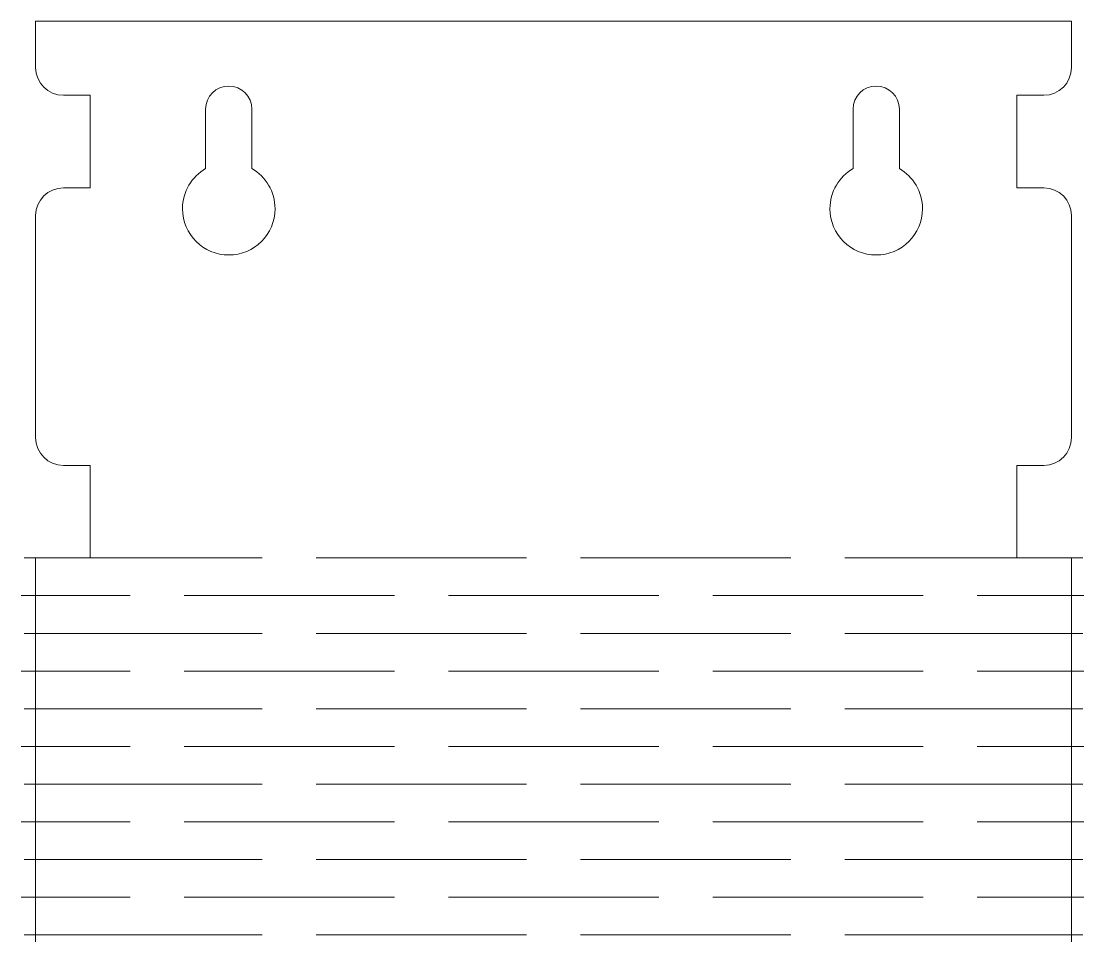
# Model space of a CAD drawing. Header units: centimetres. Extents: x -12.3 to 23.2, y 25.3 to 48.7.
# Drawn here: x 0.19 to 11.68, y 38.85 to 48.73 of the extents above; entities that cross this region are included whole.
import ezdxf

# ---------------------------------------------------------------- set-up
doc = ezdxf.new("R2010")
doc.units = ezdxf.units.CM
doc.header["$MEASUREMENT"] = 0
doc.layers.add('layer 1', color=7, linetype='Continuous')

msp = doc.modelspace()

# ---------------------------------------------------------------- linework, layer by layer
at = {"layer": 'layer 1', "color": 250, "lineweight": 9}
for points, knots in [([(0.34816, 48.22868), (0.34816, 48.22868), (0.34816, 48.72868), (0.34816, 48.72868), (0.34816, 48.72868), (0.34816, 48.72868), (11.54815, 48.72868), (11.54815, 48.72868), (11.54815, 48.72868), (11.54815, 48.72868), (11.54815, 48.22868), (11.54815, 48.22868)], [0, 0, 0, 0, 0.25, 0.25, 0.25, 0.25, 0.5, 0.5, 0.5, 0.5, 1, 1, 1, 1]), ([(2.18649, 47.77868), (2.18649, 47.9162), (2.29898, 48.02869), (2.43658, 48.02867), (2.43658, 48.02867), (2.57404, 48.02863), (2.68649, 47.91615), (2.68649, 47.77868)], [0, 0, 0, 0, 0.33333333, 0.33333333, 0.33333333, 0.33333333, 1, 1, 1, 1]), ([(9.18653, 47.77868), (9.18653, 47.9162), (9.29902, 48.02869), (9.43662, 48.02867), (9.43662, 48.02867), (9.57408, 48.02863), (9.68653, 47.91615), (9.68653, 47.77868)], [0, 0, 0, 0, 0.33333333, 0.33333333, 0.33333333, 0.33333333, 1, 1, 1, 1]), ([(0.64816, 46.92868), (0.64816, 46.92868), (0.93816, 46.92868), (0.93816, 46.92868), (0.93816, 46.92868), (0.93816, 46.92868), (0.93816, 47.92868), (0.93816, 47.92868), (0.93816, 47.92868), (0.93816, 47.92868), (0.64816, 47.92868), (0.64816, 47.92868)], [0, 0, 0, 0, 0.25, 0.25, 0.25, 0.25, 0.5, 0.5, 0.5, 0.5, 1, 1, 1, 1]), ([(11.24815, 47.92868), (11.24815, 47.92868), (10.95816, 47.92868), (10.95816, 47.92868), (10.95816, 47.92868), (10.95816, 47.92868), (10.95816, 46.92868), (10.95816, 46.92868), (10.95816, 46.92868), (10.95816, 46.92868), (11.24815, 46.92868), (11.24815, 46.92868)], [0, 0, 0, 0, 0.25, 0.25, 0.25, 0.25, 0.5, 0.5, 0.5, 0.5, 1, 1, 1, 1]), ([(2.68649, 47.13589), (2.83592, 47.04944), (2.93647, 46.88788), (2.93647, 46.70282), (2.93647, 46.70282), (2.93647, 46.42669), (2.71262, 46.20284), (2.43649, 46.20284), (2.43649, 46.20284), (2.16036, 46.20284), (1.93651, 46.42669), (1.93651, 46.70282)], [0, 0, 0, 0, 0.25, 0.25, 0.25, 0.25, 0.5, 0.5, 0.5, 0.5, 1, 1, 1, 1]), ([(9.68653, 47.13589), (9.83596, 47.04944), (9.93651, 46.88788), (9.93651, 46.70282), (9.93651, 46.70282), (9.93651, 46.42669), (9.71266, 46.20284), (9.43653, 46.20284), (9.43653, 46.20284), (9.1604, 46.20284), (8.93655, 46.42669), (8.93655, 46.70282)], [0, 0, 0, 0, 0.25, 0.25, 0.25, 0.25, 0.5, 0.5, 0.5, 0.5, 1, 1, 1, 1]), ([(0.34816, 42.92868), (0.34816, 42.92868), (0.93816, 42.92868), (0.93816, 42.92868), (0.93816, 42.92868), (0.93816, 42.92868), (0.93816, 43.92868), (0.93816, 43.92868), (0.93816, 43.92868), (0.93816, 43.92868), (0.64816, 43.92868), (0.64816, 43.92868)], [0, 0, 0, 0, 0.25, 0.25, 0.25, 0.25, 0.5, 0.5, 0.5, 0.5, 1, 1, 1, 1]), ([(11.24815, 43.92868), (11.24815, 43.92868), (10.95816, 43.92868), (10.95816, 43.92868), (10.95816, 43.92868), (10.95816, 43.92868), (10.95816, 42.92868), (10.95816, 42.92868), (10.95816, 42.92868), (10.95816, 42.92868), (11.54815, 42.92868), (11.54815, 42.92868)], [0, 0, 0, 0, 0.25, 0.25, 0.25, 0.25, 0.5, 0.5, 0.5, 0.5, 1, 1, 1, 1]), ([(0.64816, 25.25068), (0.48294, 25.25068), (0.34816, 25.28545), (0.34816, 25.45068), (0.34816, 25.45068), (0.34816, 31.27668), (0.34816, 37.10268), (0.34816, 42.92868)], [0, 0, 0, 0, 0.33333333, 0.33333333, 0.33333333, 0.33333333, 1, 1, 1, 1]), ([(11.54815, 42.92868), (11.54815, 37.10268), (11.54815, 31.27668), (11.54815, 25.45068), (11.54815, 25.45068), (11.54815, 25.28545), (11.41337, 25.25068), (11.24815, 25.25068)], [0, 0, 0, 0, 0.33333333, 0.33333333, 0.33333333, 0.33333333, 1, 1, 1, 1])]:
    msp.add_open_spline(points, degree=3, knots=knots, dxfattribs=at)
for points in [[(0.64816, 47.92868), (0.48293, 47.92868), (0.34816, 48.06345), (0.34816, 48.22868)], [(11.54815, 48.22868), (11.54815, 48.06345), (11.41338, 47.92868), (11.24815, 47.92868)], [(2.18649, 47.13589), (2.18649, 47.13589), (2.18649, 47.77868), (2.18649, 47.77868)], [(2.68649, 47.77868), (2.68649, 47.77868), (2.68649, 47.13589), (2.68649, 47.13589)], [(9.18653, 47.13589), (9.18653, 47.13589), (9.18653, 47.77868), (9.18653, 47.77868)], [(9.68653, 47.77868), (9.68653, 47.77868), (9.68653, 47.13589), (9.68653, 47.13589)], [(1.93651, 46.70282), (1.93651, 46.88788), (2.03706, 47.04944), (2.18649, 47.13589)], [(8.93655, 46.70282), (8.93655, 46.88788), (9.0371, 47.04944), (9.18653, 47.13589)], [(0.34816, 46.62868), (0.34816, 46.79391), (0.48293, 46.92868), (0.64816, 46.92868)], [(11.24815, 46.92868), (11.41338, 46.92868), (11.54815, 46.79391), (11.54815, 46.62868)], [(0.34816, 44.22868), (0.34816, 44.22868), (0.34816, 46.62868), (0.34816, 46.62868)], [(11.54815, 46.62868), (11.54815, 46.62868), (11.54815, 44.22868), (11.54815, 44.22868)], [(0.64816, 43.92868), (0.48293, 43.92868), (0.34816, 44.06345), (0.34816, 44.22868)], [(11.54815, 44.22868), (11.54815, 44.06345), (11.41338, 43.92868), (11.24815, 43.92868)], [(2.79808, 42.92868), (2.79808, 42.92868), (0.22405, 42.92868), (0.22405, 42.92868)], [(5.65614, 42.92868), (5.65614, 42.92868), (3.38211, 42.92868), (3.38211, 42.92868)], [(8.5142, 42.92868), (8.5142, 42.92868), (6.24017, 42.92868), (6.24017, 42.92868)], [(11.67226, 42.92868), (11.67226, 42.92868), (9.09823, 42.92868), (9.09823, 42.92868)], [(1.36905, 42.52136), (1.36905, 42.52136), (0.19255, 42.52136), (0.19255, 42.52136)], [(4.22711, 42.52136), (4.22711, 42.52136), (1.95308, 42.52136), (1.95308, 42.52136)], [(7.08517, 42.52136), (7.08517, 42.52136), (4.81114, 42.52136), (4.81114, 42.52136)], [(9.94323, 42.52136), (9.94323, 42.52136), (7.6692, 42.52136), (7.6692, 42.52136)], [(11.68047, 42.52136), (11.68047, 42.52136), (10.52726, 42.52136), (10.52726, 42.52136)], [(2.79808, 42.11404), (2.79808, 42.11404), (0.22405, 42.11404), (0.22405, 42.11404)], [(5.65614, 42.11404), (5.65614, 42.11404), (3.38211, 42.11404), (3.38211, 42.11404)], [(8.5142, 42.11404), (8.5142, 42.11404), (6.24017, 42.11404), (6.24017, 42.11404)], [(11.67226, 42.11404), (11.67226, 42.11404), (9.09823, 42.11404), (9.09823, 42.11404)], [(1.36905, 41.70672), (1.36905, 41.70672), (0.19255, 41.70672), (0.19255, 41.70672)], [(4.22711, 41.70672), (4.22711, 41.70672), (1.95308, 41.70672), (1.95308, 41.70672)], [(7.08517, 41.70672), (7.08517, 41.70672), (4.81114, 41.70672), (4.81114, 41.70672)], [(9.94323, 41.70672), (9.94323, 41.70672), (7.6692, 41.70672), (7.6692, 41.70672)], [(11.68047, 41.70672), (11.68047, 41.70672), (10.52726, 41.70672), (10.52726, 41.70672)], [(2.79808, 41.2994), (2.79808, 41.2994), (0.22405, 41.2994), (0.22405, 41.2994)], [(5.65614, 41.2994), (5.65614, 41.2994), (3.38211, 41.2994), (3.38211, 41.2994)], [(8.5142, 41.2994), (8.5142, 41.2994), (6.24017, 41.2994), (6.24017, 41.2994)], [(11.67226, 41.2994), (11.67226, 41.2994), (9.09823, 41.2994), (9.09823, 41.2994)], [(1.36905, 40.89208), (1.36905, 40.89208), (0.19255, 40.89208), (0.19255, 40.89208)], [(4.22711, 40.89208), (4.22711, 40.89208), (1.95308, 40.89208), (1.95308, 40.89208)], [(7.08517, 40.89208), (7.08517, 40.89208), (4.81114, 40.89208), (4.81114, 40.89208)], [(9.94323, 40.89208), (9.94323, 40.89208), (7.6692, 40.89208), (7.6692, 40.89208)], [(11.68047, 40.89208), (11.68047, 40.89208), (10.52726, 40.89208), (10.52726, 40.89208)], [(2.79808, 40.48476), (2.79808, 40.48476), (0.22405, 40.48476), (0.22405, 40.48476)], [(5.65614, 40.48476), (5.65614, 40.48476), (3.38211, 40.48476), (3.38211, 40.48476)], [(8.5142, 40.48476), (8.5142, 40.48476), (6.24017, 40.48476), (6.24017, 40.48476)], [(11.67226, 40.48476), (11.67226, 40.48476), (9.09823, 40.48476), (9.09823, 40.48476)], [(1.36905, 40.07744), (1.36905, 40.07744), (0.19255, 40.07744), (0.19255, 40.07744)], [(4.22711, 40.07744), (4.22711, 40.07744), (1.95308, 40.07744), (1.95308, 40.07744)], [(7.08517, 40.07744), (7.08517, 40.07744), (4.81114, 40.07744), (4.81114, 40.07744)], [(9.94323, 40.07744), (9.94323, 40.07744), (7.6692, 40.07744), (7.6692, 40.07744)], [(11.68047, 40.07744), (11.68047, 40.07744), (10.52726, 40.07744), (10.52726, 40.07744)], [(2.79808, 39.67012), (2.79808, 39.67012), (0.22405, 39.67012), (0.22405, 39.67012)], [(5.65614, 39.67012), (5.65614, 39.67012), (3.38211, 39.67012), (3.38211, 39.67012)], [(8.5142, 39.67012), (8.5142, 39.67012), (6.24017, 39.67012), (6.24017, 39.67012)], [(11.67226, 39.67012), (11.67226, 39.67012), (9.09823, 39.67012), (9.09823, 39.67012)], [(1.36905, 39.2628), (1.36905, 39.2628), (0.19255, 39.2628), (0.19255, 39.2628)], [(4.22711, 39.2628), (4.22711, 39.2628), (1.95308, 39.2628), (1.95308, 39.2628)], [(7.08517, 39.2628), (7.08517, 39.2628), (4.81114, 39.2628), (4.81114, 39.2628)], [(9.94323, 39.2628), (9.94323, 39.2628), (7.6692, 39.2628), (7.6692, 39.2628)], [(11.68047, 39.2628), (11.68047, 39.2628), (10.52726, 39.2628), (10.52726, 39.2628)], [(2.79808, 38.85548), (2.79808, 38.85548), (0.22405, 38.85548), (0.22405, 38.85548)], [(5.65614, 38.85548), (5.65614, 38.85548), (3.38211, 38.85548), (3.38211, 38.85548)], [(8.5142, 38.85548), (8.5142, 38.85548), (6.24017, 38.85548), (6.24017, 38.85548)], [(11.67226, 38.85548), (11.67226, 38.85548), (9.09823, 38.85548), (9.09823, 38.85548)]]:
    msp.add_open_spline(points, degree=3, dxfattribs=at)

doc.saveas('drawing.dxf')
